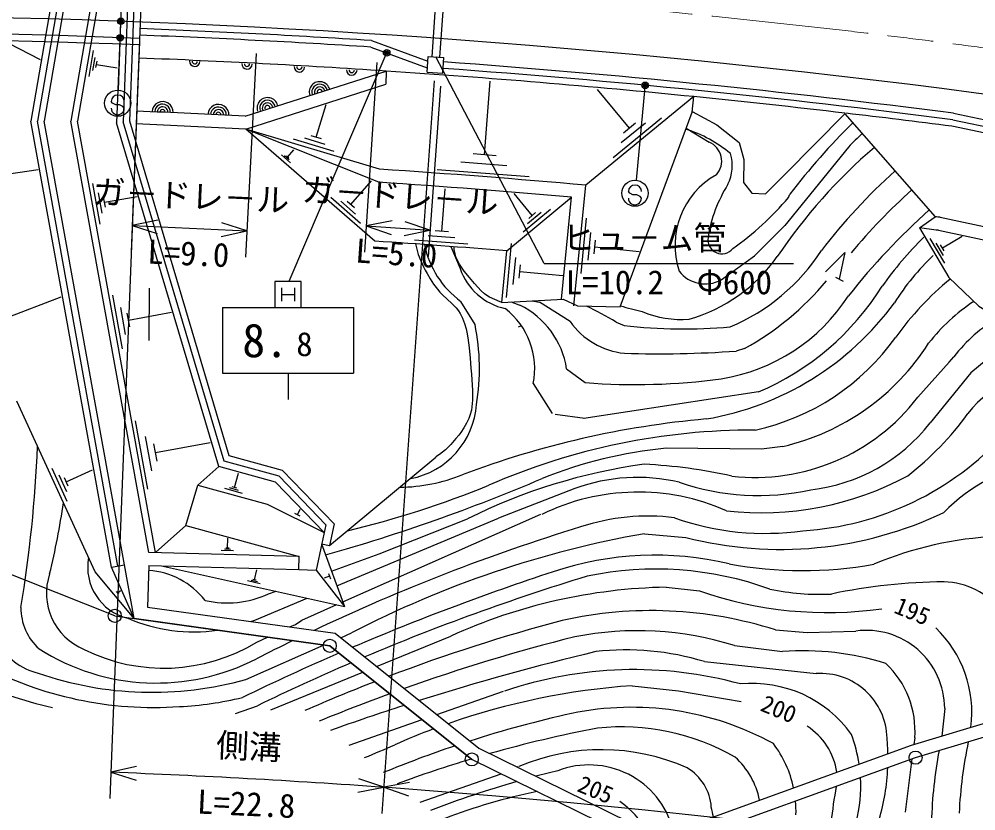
# Model space of a CAD drawing. Units: millimetres, scale not verified. Extents: x 40000 to 680000, y 20000 to 380000.
# Drawn here: x 338074 to 411031, y 259293 to 319671 of the extents above; entities that cross this region are included whole.
import ezdxf
from ezdxf.enums import TextEntityAlignment as Align

# ---------------------------------------------------------------- set-up
doc = ezdxf.new("R2010")
doc.units = ezdxf.units.MM
doc.header["$LTSCALE"] = 1000
doc.header["$PDMODE"] = 32
doc.header["$PDSIZE"] = 500
doc.linetypes.add('CHAIN', pattern=[18.5, 12, -1.5, 3.5, -1.5])
for name, color, linetype, lineweight in [('M-BGD', 7, 'Continuous', 25), ('M-BMK', 2, 'CHAIN', 13), ('M-STR-STRC', 7, 'Continuous', 25)]:
    doc.layers.add(name, color=color, linetype=linetype, lineweight=lineweight)
doc.styles.add('@ＭＳ ゴシック', font='')
doc.styles.add('ＭＳ ゴシック', font='')
doc.styles.get('@ＭＳ ゴシック').set_extended_font_data('@MS Gothic')
doc.styles.get('ＭＳ ゴシック').set_extended_font_data('MS Gothic')

msp = doc.modelspace()

# ---------------------------------------------------------------- linework, layer by layer
at = {"layer": 'M-BGD'}
for p, q in [((345870, 334263), (342012, 311894)), ((346371, 334229), (342520, 311896)), ((346372, 334245), (345499, 311772)), ((346505, 311899), (347371, 334208)), ((346841, 333428), (346002, 311835)), ((347851, 333689), (346996, 311675)), ((342613, 333032), (338966, 311882)), ((343110, 332973), (339474, 311884)), ((369563, 316807), (370275, 326748)), ((370162, 316764), (370873, 326705)), ((336438, 318250), (339682, 316597)), ((347240, 317951), (344998, 260238)), ((347221, 317451), (346618, 301923)), ((364904, 317540), (369201, 315961)), ((364940, 318039), (369237, 316460)), ((343411, 315299), (343753, 317279)), ((343695, 315760), (343865, 316750)), ((356141, 317047), (355338, 301528)), ((369178, 315632), (369263, 316829)), ((369263, 316829), (370460, 316743)), ((378121, 301023), (369862, 316786)), ((370375, 315546), (370460, 316743)), ((343935, 315973), (344021, 316468)), ((343978, 316221), (345562, 315948)), ((365357, 316352), (364416, 301905)), ((355320, 312263), (366061, 315711)), ((366061, 315711), (366035, 314709)), ((369178, 315632), (370375, 315546)), ((355359, 311281), (366035, 314709)), ((369732, 314957), (365735, 259093)), ((370199, 314556), (369261, 301572)), ((373565, 309322), (374003, 314950)), ((389515, 313759), (381300, 307005)), ((384611, 311350), (382188, 314297)), ((389396, 312564), (389516, 313759)), ((360735, 310666), (361482, 313161)), ((383896, 297721), (389396, 312564)), ((389402, 312631), (391272, 311604)), ((401046, 312449), (407931, 304606)), ((409335, 312491), (428884, 308414)), ((345113, 277871), (338966, 311882)), ((345605, 277960), (339474, 311884)), ((346097, 278049), (339981, 311886)), ((347957, 279000), (342012, 311894)), ((348468, 278986), (342520, 311896)), ((387059, 312128), (383375, 309099)), ((385835, 311739), (383993, 310225)), ((385072, 311729), (384151, 310972)), ((409271, 311995), (428805, 307920)), ((365565, 308228), (355359, 311281)), ((365202, 302740), (355359, 311281)), ((365499, 307230), (355359, 311281)), ((388947, 311352), (390685, 310294)), ((428726, 307426), (409207, 311499)), ((362108, 309575), (358989, 310508)), ((361421, 310120), (359862, 310587)), ((361125, 310549), (360345, 310782)), ((358549, 309154), (359033, 309712)), ((374445, 309254), (372686, 309391)), ((401310, 309919), (396451, 303927)), ((358777, 308713), (358080, 309317)), ((358663, 308934), (358315, 309236)), ((358636, 309079), (358462, 309230)), ((375269, 308482), (371752, 308755)), ((334342, 307451), (339528, 308213)), ((376973, 307642), (369939, 308189)), ((363365, 305529), (364945, 307350)), ((344244, 304046), (343683, 307147)), ((344414, 304877), (344134, 306428)), ((370318, 303483), (370558, 306740)), ((380378, 297816), (381300, 307005)), ((344654, 305321), (344514, 306096)), ((344584, 305709), (347065, 306157)), ((364108, 304087), (361832, 306062)), ((363736, 304808), (362598, 305795)), ((363649, 305282), (363080, 305776)), ((375270, 301998), (380204, 306098)), ((377199, 304696), (375813, 306364)), ((379423, 298312), (380204, 306098)), ((396745, 306066), (396835, 306312)), ((378588, 305145), (376503, 303413)), ((348648, 304351), (346695, 303922)), ((366509, 304284), (364546, 303900)), ((377894, 304920), (376851, 304054)), ((377460, 304912), (376939, 304479)), ((380926, 300268), (381350, 304493)), ((406733, 303751), (407931, 304606)), ((408309, 304557), (427626, 300513)), ((346695, 303922), (355441, 303525)), ((346695, 303922), (348602, 303317)), ((353488, 303096), (355441, 303525)), ((355441, 303525), (353535, 304130)), ((364546, 303900), (369405, 303567)), ((364546, 303900), (366438, 303252)), ((367442, 303183), (369405, 303567)), ((369405, 303567), (367513, 304215)), ((370827, 303445), (369809, 303520)), ((396451, 303927), (394159, 301618)), ((408181, 303565), (427469, 299526)), ((372294, 302518), (368222, 302818)), ((371306, 303000), (369270, 303150)), ((381454, 301282), (381666, 303394)), ((381930, 301768), (382036, 302824)), ((408657, 301069), (407550, 302953)), ((408480, 302232), (409988, 303118)), ((370995, 302332), (371702, 300645)), ((375240, 298449), (375629, 302548)), ((381983, 302296), (385362, 301957)), ((408569, 301651), (408015, 302593)), ((408619, 301997), (408342, 302468)), ((374876, 298067), (375270, 301998)), ((375747, 299435), (375942, 301484)), ((391600, 299786), (394159, 301618)), ((376206, 299908), (376303, 300933)), ((378121, 301023), (397121, 301023)), ((376254, 300420), (379533, 300109)), ((400324, 299992), (400912, 299676)), ((347981, 295164), (348024, 299164)), ((337040, 296873), (341288, 298482)), ((345964, 294526), (345223, 298626)), ((346189, 295625), (345819, 297675)), ((372840, 296372), (371753, 298149)), ((380083, 296616), (377749, 298080)), ((346506, 296212), (346321, 297237)), ((346414, 296724), (349694, 297317)), ((376143, 296209), (376409, 296308)), ((383589, 296559), (384200, 296301)), ((393400, 294547), (392741, 294362)), ((406604, 290830), (408999, 293510)), ((408999, 293510), (409362, 293918)), ((411825, 293653), (410636, 292696)), ((379822, 293004), (381243, 291957)), ((410636, 292696), (407544, 288876)), ((377274, 291872), (378719, 289602)), ((394450, 291241), (381141, 289222)), ((343879, 277511), (337909, 290526)), ((347899, 283821), (346955, 289044)), ((381204, 289215), (378938, 289522)), ((348185, 285221), (347713, 287833)), ((348590, 285968), (348354, 287274)), ((348472, 286621), (352650, 287377)), ((394683, 286873), (387411, 286952)), ((396302, 287082), (394683, 286873)), ((361729, 279520), (369850, 286277)), ((341742, 282891), (340592, 285396)), ((341668, 284373), (343673, 285293)), ((351693, 284122), (353298, 285546)), ((341705, 283632), (341130, 284885)), ((341812, 284060), (341524, 284687)), ((354496, 283958), (354790, 285037)), ((357900, 284812), (361459, 281112)), ((350793, 281050), (351693, 284122)), ((351693, 284122), (356993, 282675)), ((355097, 283504), (353748, 283872)), ((354796, 283731), (354122, 283915)), ((354664, 283912), (354327, 284004)), ((357636, 284366), (361332, 280523)), ((380438, 283869), (374640, 281617)), ((356993, 282675), (361332, 280523)), ((359505, 281764), (359086, 281972)), ((359296, 281868), (359504, 282288)), ((362312, 276461), (374640, 281617)), ((362764, 275229), (377864, 281910)), ((348468, 278986), (350793, 281050)), ((350793, 281050), (359437, 278691)), ((361459, 281112), (361149, 279678)), ((365534, 278891), (372270, 281553)), ((345367, 274167), (329797, 280370)), ((385752, 280424), (388916, 280148)), ((353965, 279326), (353986, 280078)), ((361149, 279678), (360714, 277657)), ((361142, 279646), (362889, 274887)), ((361142, 279646), (361729, 279520)), ((359437, 278691), (347957, 279000)), ((354430, 279126), (353490, 279151)), ((354198, 279226), (353728, 279239)), ((354083, 279323), (353848, 279330)), ((361902, 277577), (365534, 278891)), ((345113, 277871), (346097, 278049)), ((346843, 273961), (346097, 278049)), ((347952, 277999), (347867, 274828)), ((347952, 277999), (359411, 277692)), ((348938, 277973), (362889, 274887)), ((359411, 277692), (359437, 278691)), ((346843, 273961), (343879, 277511)), ((346843, 273961), (345113, 277871)), ((356021, 276914), (356190, 277680)), ((359410, 277692), (360714, 277657)), ((360714, 277657), (362889, 274887)), ((361663, 277386), (361812, 276975)), ((356457, 276617), (355500, 276829)), ((356239, 276765), (355760, 276871)), ((356141, 276888), (355901, 276941)), ((361738, 277180), (361326, 277031)), ((345675, 275828), (345507, 276029)), ((345591, 275928), (345793, 276097)), ((357095, 275838), (357662, 276043)), ((387422, 276349), (389947, 276077)), ((356050, 273843), (360049, 275515)), ((347867, 274828), (362172, 272834)), ((359627, 273842), (362289, 275020)), ((361761, 271882), (346843, 273961)), ((359144, 273510), (359627, 273842)), ((358717, 273316), (359144, 273510)), ((362593, 272497), (363417, 272860)), ((395757, 273090), (398164, 272896)), ((398164, 272896), (401880, 273008)), ((356190, 272167), (357017, 272543)), ((362172, 272834), (373128, 264066)), ((365335, 270303), (370991, 272621)), ((355373, 269317), (361332, 271942)), ((372588, 263217), (361761, 271882)), ((392627, 271894), (396282, 271437)), ((390325, 270672), (398848, 269757)), ((406119, 264301), (426208, 270338)), ((357273, 266998), (364277, 269869)), ((384827, 268836), (388362, 268456)), ((369914, 266638), (375011, 268421)), ((388362, 268456), (393127, 267625)), ((354583, 266720), (356242, 267308)), ((408654, 267107), (408427, 264995)), ((363234, 264300), (368801, 266248)), ((406369, 264861), (406304, 264357)), ((386844, 257330), (406119, 264301)), ((373128, 264066), (386844, 257330)), ((347026, 262678), (345076, 262236)), ((386785, 256245), (372588, 263217)), ((376069, 262622), (376119, 262682)), ((406160, 263253), (405633, 259193)), ((345076, 262236), (346986, 261644)), ((368658, 259959), (374839, 262112)), ((365878, 261088), (363988, 261742)), ((367842, 261466), (365878, 261088)), ((363914, 260709), (365878, 261088)), ((365878, 261088), (367768, 260434))]:
    msp.add_line(p, q, dxfattribs=at)
for points in [[(343118, 334561), (343624, 333010), (339981, 311886)], [(391272, 311604), (392973, 310253), (393325, 308961), (393324, 307200), (393939, 306407), (394996, 306348), (396464, 307815), (401046, 312449)], [(357636, 284366), (353298, 285546), (345499, 311772)], [(357900, 284812), (353698, 285956), (346002, 311835)], [(358165, 285258), (354098, 286365), (346505, 311898)], [(406733, 303751), (408957, 299967), (411265, 297774), (414025, 296119), (417036, 295132), (418816, 294916), (419960, 294926), (421914, 295174), (423850, 295621), (425777, 296163), (426893, 296480), (428016, 296778), (429955, 297245), (431895, 297667), (433836, 298062), (434963, 298286)], [(368309, 302527), (368363, 302232), (368506, 301721), (368694, 301245), (368913, 300787), (369049, 300524), (369180, 300280), (369417, 299861), (369676, 299453), (369965, 299066), (370149, 298854), (370347, 298653), (370707, 298323), (371066, 297996), (371399, 297650), (371569, 297433), (371700, 297230), (371888, 296854), (372036, 296455), (372152, 296041), (372207, 295799), (372292, 295355), (372398, 294592), (372469, 293827), (372526, 293055), (372561, 292602), (372598, 292153), (372653, 291375), (372656, 290606), (372565, 289859), (372452, 289441), (372369, 289220), (372192, 288850), (371981, 288492), (371745, 288145), (371599, 287950), (371387, 287683), (371001, 287243), (370585, 286837), (370135, 286472), (369858, 286282), (369850, 286277)], [(374876, 298067), (374750, 298124), (374343, 298291), (373950, 298476), (373736, 298603), (373569, 298724), (373302, 298962), (373052, 299226), (372811, 299505), (372671, 299670), (372424, 299956), (372009, 300455), (371646, 300979), (371380, 301548), (371288, 301908), (371260, 302110), (371243, 302313)], [(399560, 300403), (401038, 301882), (400618, 299834)], [(374876, 298067), (379558, 298319), (380664, 297808), (383896, 297721)], [(358165, 285258), (362087, 281180), (361729, 279520)], [(345367, 274167), (361761, 271882), (372589, 263217)], [(386785, 256245), (406434, 263352), (426463, 269370)], [(386785, 256245), (406434, 263352), (426463, 269370)]]:
    msp.add_lwpolyline(points, dxfattribs=at)
for centre in [(345367, 274167), (361761, 271882), (372588, 263217), (406434, 263352)]:
    msp.add_circle(centre, 500, dxfattribs=at)
for centre, radius, start, end in [((320264, -376526), 706000, 87.77551, 109.30263), ((320264, -376526), 705500, 87.78769, 109.30263), ((320264, -376526), 703500, 69.53786, 109.30263), ((320264, -376526), 696500, 81.64276, 109.30263), ((320264, -376526), 696000, 86.31969, 87.77551), ((320264, -376526), 695250, 87.77551, 109.30263), ((320264, -376526), 694750, 87.77551, 109.30263), ((320264, -376526), 695500, 86.31996, 87.77551), ((320264, -376526), 693750, 86.21497, 87.77551), ((351458, 316461), 400, 177.31693, 357.27797), ((351458, 316461), 200, 177.31693, 357.27797), ((355453, 316261), 400, 177.31693, 357.27797), ((355453, 316261), 200, 177.31693, 357.27797), ((359447, 316038), 400, 177.31693, 357.27797), ((359447, 316038), 200, 177.31693, 357.27797), ((320264, -376526), 694250, 82.63406, 85.85863), ((320264, -376526), 694750, 82.63405, 85.85866), ((363440, 315792), 400, 177.31693, 357.27797), ((363440, 315792), 200, 177.31693, 357.27797), ((320264, -376526), 693750, 84.27112, 86.21497), ((360992, 314101), 800, 16.4036, 197.65515), ((360992, 314101), 600, 16.1969, 197.8629), ((360992, 314101), 400, 15.77763, 194.87312), ((360992, 314101), 200, 14.87312, 194.87312), ((320264, -376526), 693750, 83.31281, 84.27112), ((349012, 312587), 800, 357.10053, 177.16684), ((349012, 312587), 600, 357.10053, 177.16684), ((349012, 312587), 400, 357.10053, 177.16684), ((353273, 312368), 800, 357.10053, 177.16684), ((357016, 312885), 800, 16.30417, 197.75169), ((357016, 312885), 600, 16.06433, 197.99442), ((357016, 312885), 400, 15.5788, 198.47986), ((357016, 312885), 200, 14.87312, 194.87312), ((318764, -376518), 689750, 86.96193, 87.65097), ((349012, 312587), 200, 357.10053, 177.16684), ((353273, 312368), 600, 357.10053, 177.16684), ((353273, 312368), 400, 357.10053, 177.16684), ((353273, 312368), 200, 357.10053, 177.16684), ((320264, -376526), 693750, 82.63405, 83.3065), ((318764, -376496), 688750, 86.9543, 87.65076), ((437440, 275282), 51104, 134.45317, 142.61272), ((385712, 301443), 10352, 50.37237, 71.93766), ((441927, 268941), 57697, 133.28396, 134.74643), ((390085, 308851), 1563, 318.07654, 67.43459), ((389264, 308482), 3190, 333.80286, 17.03241), ((430984, 277783), 42402, 130.77729, 145.88965), ((320264, -376526), 686250, 84.89725, 86.21497), ((435034, 274502), 45148, 131.92301, 142.43071), ((320264, -376526), 685250, 84.9818, 86.21497), ((394245, 302427), 6158, 119.12253, 198.75359), ((401319, 301312), 10848, 147.91976, 170.93111), ((436874, 272473), 45959, 131.96703, 140.27013), ((378895, 321317), 23478, 305.4014, 319.49022), ((440490, 267882), 49759, 131.55656, 141.91846), ((320264, -376526), 686750, 82.63405, 82.66588), ((320264, -376526), 685750, 82.63405, 82.75607), ((391659, 302844), 1068, 170.44636, 321.53522), ((426307, 283373), 27511, 134.3808, 144.63024), ((320264, -376526), 680750, 85.36528, 86.21497), ((375913, 303856), 7062, 191.24741, 233.90925), ((385754, 308692), 12383, 286.01624, 324.84299), ((386367, 310324), 15322, 292.7837, 327.22467), ((420832, 287897), 18954, 133.51198, 147.62661), ((376157, 302202), 4719, 199.26282, 257.58474), ((390393, 301978), 2503, 217.71888, 298.82142), ((382514, 314051), 22336, 299.16584, 320.06672), ((386402, 310193), 20590, 293.00794, 328.05133), ((423910, 281801), 23363, 129.41147, 144.35432), ((389383, 306283), 14213, 279.05618, 327.14876), ((378486, 304529), 7035, 245.9198, 251.52512), ((373439, 292050), 6454, 8.49178, 64.11962), ((378558, 303653), 5632, 255.88839, 261.73827), ((371890, 277785), 22121, 58.06992, 64.73895), ((398247, 348042), 52234, 254.09072, 255.97863), ((386766, 311231), 22360, 279.51013, 323.86566), ((418967, 285953), 14634, 123.57506, 142.03321), ((371618, 293023), 5772, 348.50387, 52.36521), ((388575, 304495), 7729, 247.29564, 274.41776), ((356513, 293027), 16666, 350.55762, 11.57982), ((384820, 299958), 5798, 215.2033, 264.14928), ((388779, 337612), 41564, 263.67516, 274.85935), ((417664, 287784), 10322, 118.3041, 143.54061), ((390342, 305827), 17918, 282.43693, 324.47832), ((392236, 304630), 18013, 283.04708, 327.51571), ((386888, 373586), 79440, 268.08164, 274.22539), ((385088, 340088), 48284, 265.43204, 277.77476), ((415962, 285534), 6858, 70.72193, 143.76536), ((394185, 300390), 15673, 263.53091, 322.40957), ((366763, 290730), 6205, 280.70439, 355.95534), ((396681, 219331), 70124, 95.08948, 110.72556), ((391165, 303660), 23857, 307.9406, 323.85518), ((394046, 237906), 50424, 89.82398, 113.56467), ((396951, 297137), 13433, 276.36046, 322.04985), ((396461, 303247), 22632, 273.51189, 317.69414), ((238183, 291374), 101388, 350.59205, 357.58385), ((390704, 252981), 34130, 95.5364, 111.91297), ((391563, 243088), 43032, 97.76877, 116.63826), ((383838, 246742), 39030, 77.29966, 87.197), ((418125, 272809), 13276, 99.03501, 135.84333), ((324142, 410787), 137145, 285.78455, 293.10798), ((366927, 297326), 13356, 270.81228, 291.69835), ((385233, 270808), 13913, 76.80338, 110.1598), ((394671, 305549), 23522, 263.49904, 298.33143), ((346043, 352198), 73548, 283.41425, 292.24639), ((394422, 301738), 18395, 250.92174, 282.6144), ((385264, 266912), 16690, 66.1681, 116.07726), ((285274, 290929), 56767, 346.18728, 351.76195), ((386021, 265432), 16340, 82.85155, 108.30027), ((394961, 301071), 20617, 250.42917, 278.04909), ((396134, 308145), 28913, 255.54133, 295.53911), ((425182, 136712), 150881, 107.07059, 115.3561), ((399229, 203873), 77728, 99.98444, 117.4341), ((413900, 252877), 27373, 92.6859, 112.88184), ((386563, 254304), 24489, 76.66463, 108.48423), ((347295, 277871), 3993, 169.24417, 256.42966), ((397836, 308682), 31062, 259.56872, 280.05034), ((344800, 275895), 4643, 161.40331, 247.6735), ((347564, 271703), 5930, 37.78376, 86.35104), ((438803, 95119), 192027, 108.20842, 113.08647), ((386618, 252175), 25556, 70.07927, 101.8248), ((431946, 111632), 173107, 106.98398, 112.9569), ((408890, 233903), 42854, 90.38172, 101.9583), ((408401, 270832), 5928, 350.86287, 88.03354), ((353930, 282758), 7609, 257.2492, 294.57493), ((388218, 234766), 41590, 91.09641, 114.46848), ((399699, 303899), 29481, 250.6843, 278.09639), ((399170, 294757), 18949, 258.29264, 272.54268), ((342382, 274758), 4175, 179.40441, 228.08657), ((386278, 243329), 31234, 72.3322, 102.55942), ((351380, 285500), 12558, 246.43049, 278.34553), ((351380, 285500), 12558, 290.39056, 291.83332), ((414648, 142092), 136337, 104.94605, 110.78473), ((385214, 248261), 24768, 72.58304, 101.11883), ((402676, 267083), 5978, 0.22732, 97.6603), ((401786, 266795), 8939, 352.73143, 46.20373), ((340560, 274314), 4626, 207.48687, 257.03714), ((349100, 283781), 13607, 243.53594, 301.40123), ((425182, 136712), 150881, 116.04173, 117.21445), ((415177, 134687), 142187, 104.1419, 109.61812), ((348548, 285718), 16676, 237.51908, 297.23592), ((427542, 81258), 195544, 103.45574, 107.5481), ((384370, 251351), 20218, 72.87079, 96.6175), ((397906, 250900), 20601, 72.30333, 94.51891), ((438803, 95119), 192027, 113.42462, 115.84292), ((348363, 295442), 28264, 242.06887, 273.92222), ((431946, 111632), 173107, 113.3324, 115.93329), ((384980, 239497), 30567, 74.63312, 108.90905), ((399404, 265415), 6988, 355.45949, 47.01587), ((348771, 302808), 36553, 246.13816, 257.11645), ((348226, 294799), 26465, 250.79957, 285.66648), ((399205, 264715), 5055, 1.33999, 94.0517), ((414648, 142092), 136337, 111.27147, 113.69635), ((388551, 215208), 53756, 93.97286, 109.30188), ((393976, 259707), 9307, 35.59397, 95.52257), ((349212, 291571), 24351, 272.55265, 283.98639), ((415177, 134687), 142187, 110.09059, 112.41899), ((427542, 81258), 195544, 107.8999, 109.63821), ((384787, 244712), 22477, 61.26745, 101.7969), ((399071, 181502), 87280, 102.49218, 107.76745), ((400391, 170640), 96698, 100.85497, 105.86131), ((383939, 247965), 17730, 60.49096, 95.69175), ((395530, 261571), 4933, 7.7867, 57.75936), ((388551, 215208), 53756, 110.55064, 113.96549), ((391021, 261194), 11233, 8.52204, 20.48237), ((387836, 263301), 16494, 1.22196, 5.32869), ((329276, 349433), 92974, 292.20619, 293.74695), ((399071, 181502), 87280, 108.5517, 112.37627), ((388826, 259297), 8489, 11.92406, 37.14217), ((444990, 257368), 35282, 168.24159, 177.14489), ((382479, 247844), 16113, 66.09717, 113.00652), ((388547, 258867), 6125, 11.75139, 47.66324), ((442440, 257455), 34814, 169.34828, 178.32365), ((400391, 170640), 96698, 106.73078, 110.25729), ((381528, 256162), 6635, 15.18868, 111.00577), ((320264, -376526), 639243, 85.90808, 87.77551), ((398314, 183827), 80835, 103.71454, 104.93727), ((387078, 259317), 3786, 3.77244, 59.355), ((387836, 263301), 16494, 343.57955, 357.51219), ((398314, 183827), 80835, 106.00436, 110.92561), ((391021, 261194), 11233, 345.8237, 3.26343), ((320264, -376526), 639243, 69.53793, 85.90808), ((386346, 217690), 43962, 101.50806, 111.14976), ((436432, 254674), 36631, 169.79632, 178.42196), ((379564, 253834), 7522, 31.39017, 55.01055), ((388826, 259297), 8489, 358.00206, 5.03418), ((364823, 253391), 26755, 11.75012, 13.34461)]:
    msp.add_arc(centre, radius, start, end, dxfattribs=at)
at = {"layer": 'M-BMK'}
msp.add_arc((320264, -376526), 700000, 69.59925, 109.30263, dxfattribs=at)
at = {"layer": 'M-STR-STRC'}
for p, q in [((345816, 319355), (345629, 314259)), ((366043, 316962), (358647, 299673)), ((385800, 314474), (385129, 307390)), ((345193, 313270), (345093, 313388)), ((345438, 313131), (345193, 313270)), ((345738, 313129), (345438, 313131)), ((345984, 313017), (345738, 313129)), ((346089, 312881), (345984, 313017)), ((384635, 306406), (384535, 306524)), ((384880, 306266), (384635, 306406)), ((385180, 306264), (384880, 306266)), ((385425, 306152), (385180, 306264)), ((385531, 306016), (385425, 306152)), ((357581, 299673), (357581, 297673)), ((359581, 299673), (357581, 299673)), ((358081, 299173), (358081, 298173)), ((359081, 299173), (359081, 298173)), ((359581, 297673), (359581, 299673)), ((358081, 298673), (359081, 298673)), ((353581, 297673), (363581, 297673)), ((353581, 297673), (353581, 292673)), ((357581, 297673), (359581, 297673)), ((363581, 297673), (363581, 292673)), ((353581, 292673), (363581, 292673)), ((358581, 292673), (358581, 290673))]:
    msp.add_line(p, q, dxfattribs=at)
for centre, radius in [((345822, 319505), 150), ((345822, 319505), 120), ((345822, 319505), 90), ((345822, 319505), 60), ((345822, 319505), 30), ((345776, 318256), 150), ((345776, 318256), 120), ((345776, 318256), 90), ((345776, 318256), 60), ((345776, 318256), 30), ((366102, 317100), 150), ((366102, 317100), 120), ((366102, 317100), 90), ((366102, 317100), 60), ((366102, 317100), 30), ((385815, 314623), 150), ((385815, 314623), 120), ((385815, 314623), 90), ((385815, 314623), 60), ((385815, 314623), 30), ((345592, 313260), 1000), ((385034, 306395), 1000)]:
    msp.add_circle(centre, radius, dxfattribs=at)
for centre, start, end in [((345593, 313385), 359.55488, 179.55488), ((345589, 312885), 179.55488, 359.55488), ((385035, 306520), 359.55488, 179.55488), ((385031, 306020), 179.55488, 359.55488)]:
    msp.add_arc(centre, 500, start, end, dxfattribs=at)
for p in [(345822, 319505), (345776, 318256), (366102, 317100), (385815, 314623)]:
    msp.add_point(p, dxfattribs=at)

# ---------------------------------------------------------------- texts
at = {"layer": 'M-BGD', "style": 'ＭＳ ゴシック'}
for s, rotation, p in [('ガ－ドレ－ル', 357.407, (351114, 304722)), ('ガ－ドレ－ル', 356.072, (367044, 304731)), ('側溝', 357.309, (355529, 262746))]:
    msp.add_text(s, height=1833, rotation=rotation, dxfattribs=at).set_placement(p, align=Align.BOTTOM_CENTER)
msp.add_text('ヒュ－ム管', height=1833, dxfattribs=at).set_placement((379496, 301523), align=Align.BOTTOM_LEFT)
at = {"layer": 'M-BGD', "style": '@ＭＳ ゴシック'}
for s, rotation, p in [('L=9.0', 357.407, (351023, 302725)), ('L=5.0', 356.072, (366907, 302736)), ('L=22.8', 357.309, (355435, 260748))]:
    msp.add_text(s, height=1833, rotation=rotation, dxfattribs=at).set_placement(p, align=Align.TOP_CENTER)
at = {"layer": 'M-BGD', "style": 'ＭＳ ゴシック'}
msp.add_text('L=10.2\u3000Φ600', height=1833, dxfattribs=at).set_placement((387621, 300523), align=Align.TOP_CENTER)
for s, p in [('195', (404548, 274062)), ('200', (394358, 266599)), ('205', (380389, 260452))]:
    msp.add_text(s, height=1320, rotation=337.558, dxfattribs=at).set_placement(p, align=Align.BOTTOM_LEFT)
at = {"layer": 'M-STR-STRC', "style": 'ＭＳ ゴシック'}
msp.add_text('8.', height=2566, dxfattribs=at).set_placement((358581, 295173), align=Align.MIDDLE_RIGHT)
msp.add_text('8', height=1833, dxfattribs=at).set_placement((359831, 293423), align=Align.BOTTOM_CENTER)

doc.saveas('drawing.dxf')
